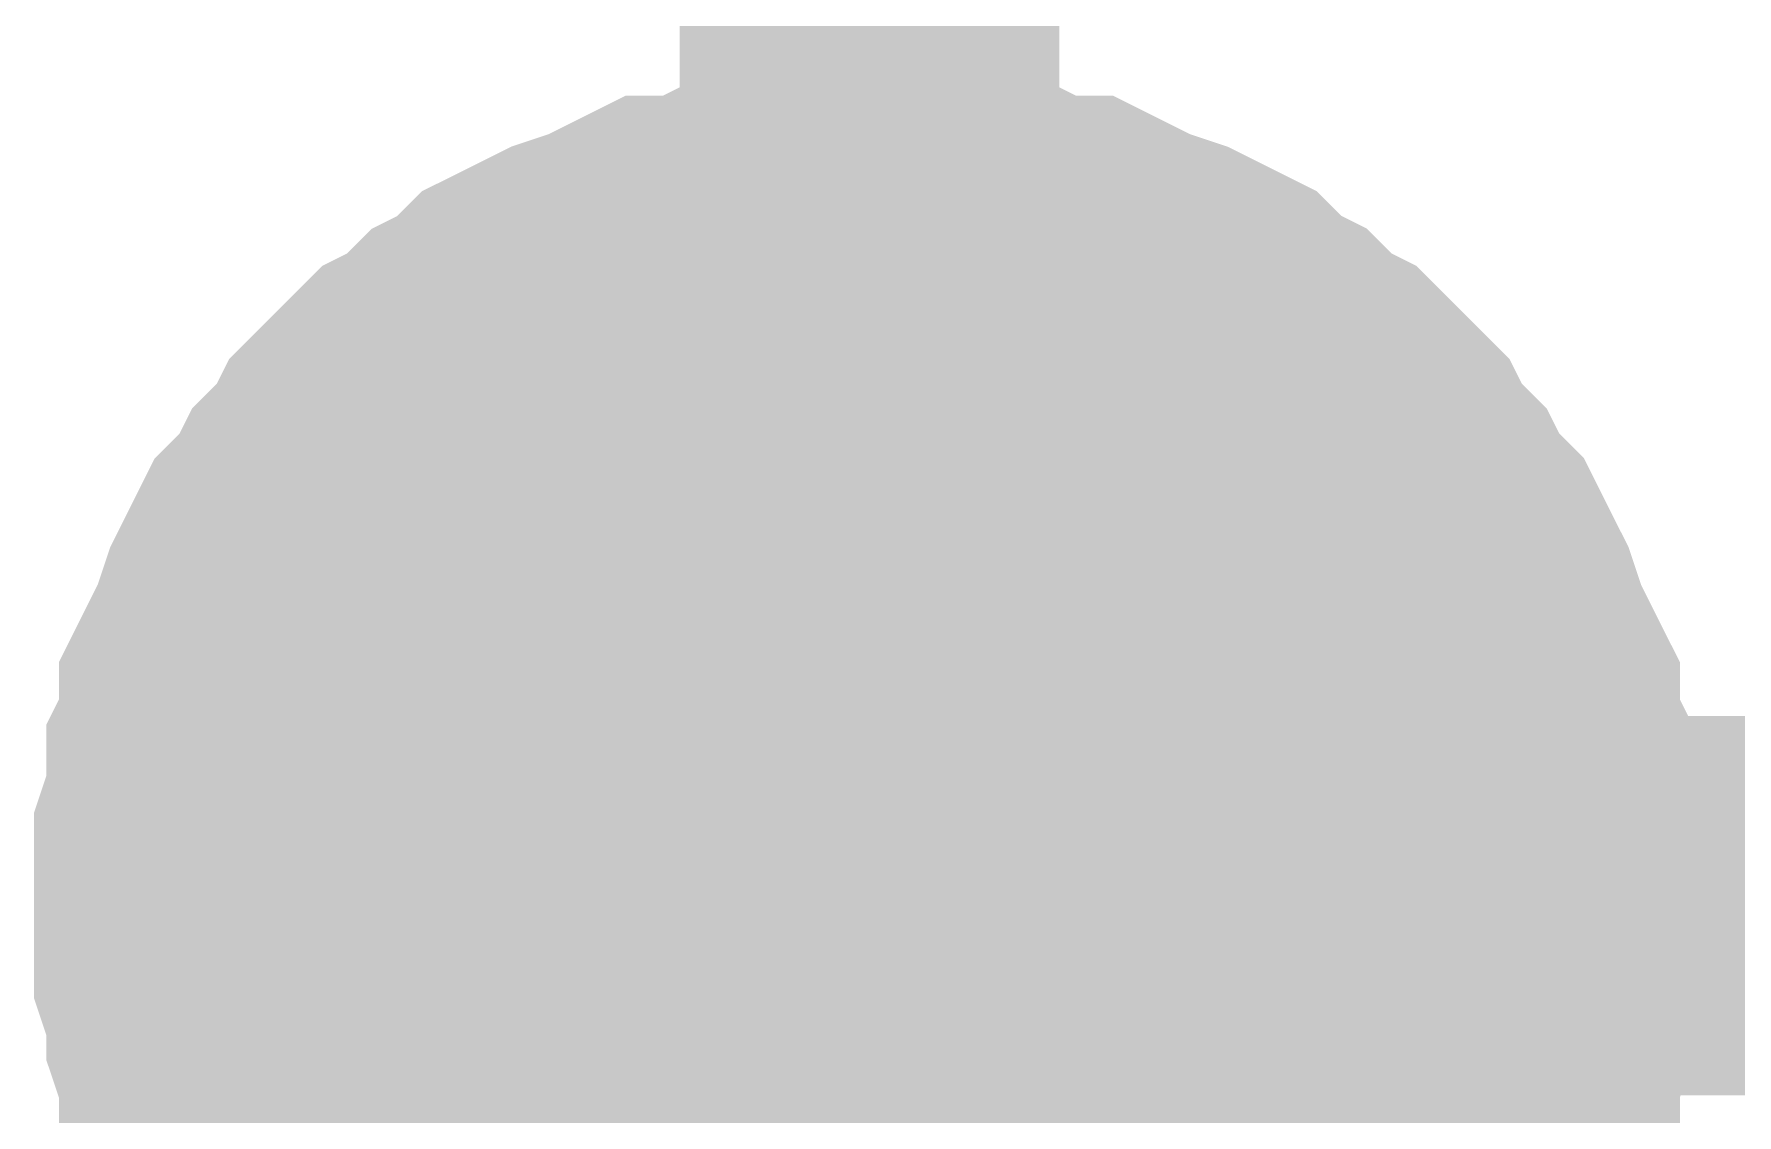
# Model space of a CAD drawing. Header units: inches. Extents: x 0 to 16.9, y 0 to 11.7.
# Drawn here: x 3.125 to 3.1779, y 6.8632 to 6.8968 of the extents above; entities that cross this region are included whole.
import ezdxf

# ---------------------------------------------------------------- set-up
doc = ezdxf.new("R2010")
doc.units = ezdxf.units.IN
doc.header["$MEASUREMENT"] = 0
doc.layers.add('Sheet', color=255, linetype='Continuous')

msp = doc.modelspace()

# ---------------------------------------------------------------- linework, layer by layer
at = {"layer": 'Sheet'}
for points in [[(3.150929, 7.125948, 0.0118, 0.0118, 0), (3.150929, 6.869741, 0.0118, 0.0118, 0), (3.859579, 6.869741, 0.0118, 0.0118, 0)], [(3.130869, 6.869741, 0.0118, 0.0118, 0), (3.130869, 6.870899, 0.0118, 0.0118, 0), (3.130869, 6.87167, 0.0118, 0.0118, 0), (3.131255, 6.872828, 0.0118, 0.0118, 0), (3.131255, 6.873985, 0.0118, 0.0118, 0), (3.131641, 6.874757, 0.0118, 0.0118, 0), (3.131641, 6.875915, 0.0118, 0.0118, 0), (3.132026, 6.876686, 0.0118, 0.0118, 0), (3.132412, 6.877458, 0.0118, 0.0118, 0), (3.132798, 6.878616, 0.0118, 0.0118, 0), (3.133184, 6.879387, 0.0118, 0.0118, 0), (3.13357, 6.880159, 0.0118, 0.0118, 0), (3.134341, 6.880931, 0.0118, 0.0118, 0), (3.134727, 6.881702, 0.0118, 0.0118, 0), (3.135498, 6.882474, 0.0118, 0.0118, 0), (3.135884, 6.883246, 0.0118, 0.0118, 0), (3.136656, 6.884018, 0.0118, 0.0118, 0), (3.137427, 6.884789, 0.0118, 0.0118, 0), (3.138199, 6.885175, 0.0118, 0.0118, 0), (3.13897, 6.885947, 0.0118, 0.0118, 0), (3.139742, 6.886333, 0.0118, 0.0118, 0), (3.140513, 6.887104, 0.0118, 0.0118, 0), (3.141285, 6.88749, 0.0118, 0.0118, 0), (3.142056, 6.887876, 0.0118, 0.0118, 0), (3.143214, 6.888262, 0.0118, 0.0118, 0), (3.143985, 6.888648, 0.0118, 0.0118, 0), (3.144757, 6.889034, 0.0118, 0.0118, 0), (3.145914, 6.889034, 0.0118, 0.0118, 0), (3.146686, 6.88942, 0.0118, 0.0118, 0), (3.147843, 6.88942, 0.0118, 0.0118, 0), (3.149, 6.889805, 0.0118, 0.0118, 0), (3.149772, 6.889805, 0.0118, 0.0118, 0), (3.150929, 6.889805, 0.0118, 0.0118, 0)], [(3.130869, 6.869741, 0.0118, 0.0118, 0), (3.130869, 6.870899, 0.0118, 0.0118, 0), (3.130869, 6.87167, 0.0118, 0.0118, 0), (3.131255, 6.872828, 0.0118, 0.0118, 0), (3.131255, 6.873985, 0.0118, 0.0118, 0), (3.131641, 6.874757, 0.0118, 0.0118, 0), (3.131641, 6.875915, 0.0118, 0.0118, 0), (3.132026, 6.876686, 0.0118, 0.0118, 0), (3.132412, 6.877458, 0.0118, 0.0118, 0), (3.132798, 6.878616, 0.0118, 0.0118, 0), (3.133184, 6.879387, 0.0118, 0.0118, 0), (3.13357, 6.880159, 0.0118, 0.0118, 0), (3.134341, 6.880931, 0.0118, 0.0118, 0), (3.134727, 6.881702, 0.0118, 0.0118, 0), (3.135498, 6.882474, 0.0118, 0.0118, 0), (3.135884, 6.883246, 0.0118, 0.0118, 0), (3.136656, 6.884018, 0.0118, 0.0118, 0), (3.137427, 6.884789, 0.0118, 0.0118, 0), (3.138199, 6.885175, 0.0118, 0.0118, 0), (3.13897, 6.885947, 0.0118, 0.0118, 0), (3.139742, 6.886333, 0.0118, 0.0118, 0), (3.140513, 6.887104, 0.0118, 0.0118, 0), (3.141285, 6.88749, 0.0118, 0.0118, 0), (3.142056, 6.887876, 0.0118, 0.0118, 0), (3.143214, 6.888262, 0.0118, 0.0118, 0), (3.143985, 6.888648, 0.0118, 0.0118, 0), (3.144757, 6.889034, 0.0118, 0.0118, 0), (3.145914, 6.889034, 0.0118, 0.0118, 0), (3.146686, 6.88942, 0.0118, 0.0118, 0), (3.147843, 6.88942, 0.0118, 0.0118, 0), (3.149, 6.889805, 0.0118, 0.0118, 0), (3.149772, 6.889805, 0.0118, 0.0118, 0), (3.150929, 6.889805, 0.0118, 0.0118, 0)], [(3.130869, 6.869741, 0.0118, 0.0118, 0), (3.130869, 6.870899, 0.0118, 0.0118, 0), (3.130869, 6.87167, 0.0118, 0.0118, 0), (3.131255, 6.872828, 0.0118, 0.0118, 0), (3.131255, 6.873985, 0.0118, 0.0118, 0), (3.131641, 6.874757, 0.0118, 0.0118, 0), (3.131641, 6.875915, 0.0118, 0.0118, 0), (3.132026, 6.876686, 0.0118, 0.0118, 0), (3.132412, 6.877458, 0.0118, 0.0118, 0), (3.132798, 6.878616, 0.0118, 0.0118, 0), (3.133184, 6.879387, 0.0118, 0.0118, 0), (3.13357, 6.880159, 0.0118, 0.0118, 0), (3.134341, 6.880931, 0.0118, 0.0118, 0), (3.134727, 6.881702, 0.0118, 0.0118, 0), (3.135498, 6.882474, 0.0118, 0.0118, 0), (3.135884, 6.883246, 0.0118, 0.0118, 0), (3.136656, 6.884018, 0.0118, 0.0118, 0), (3.137427, 6.884789, 0.0118, 0.0118, 0), (3.138199, 6.885175, 0.0118, 0.0118, 0), (3.13897, 6.885947, 0.0118, 0.0118, 0), (3.139742, 6.886333, 0.0118, 0.0118, 0), (3.140513, 6.887104, 0.0118, 0.0118, 0), (3.141285, 6.88749, 0.0118, 0.0118, 0), (3.142056, 6.887876, 0.0118, 0.0118, 0), (3.143214, 6.888262, 0.0118, 0.0118, 0), (3.143985, 6.888648, 0.0118, 0.0118, 0), (3.144757, 6.889034, 0.0118, 0.0118, 0), (3.145914, 6.889034, 0.0118, 0.0118, 0), (3.146686, 6.88942, 0.0118, 0.0118, 0), (3.147843, 6.88942, 0.0118, 0.0118, 0), (3.149, 6.889805, 0.0118, 0.0118, 0), (3.149772, 6.889805, 0.0118, 0.0118, 0), (3.150929, 6.889805, 0.0118, 0.0118, 0)], [(3.130869, 6.869741, 0.0118, 0.0118, 0), (3.130869, 6.870899, 0.0118, 0.0118, 0), (3.130869, 6.87167, 0.0118, 0.0118, 0), (3.131255, 6.872828, 0.0118, 0.0118, 0), (3.131255, 6.873985, 0.0118, 0.0118, 0), (3.131641, 6.874757, 0.0118, 0.0118, 0), (3.131641, 6.875915, 0.0118, 0.0118, 0), (3.132026, 6.876686, 0.0118, 0.0118, 0), (3.132412, 6.877458, 0.0118, 0.0118, 0), (3.132798, 6.878616, 0.0118, 0.0118, 0), (3.133184, 6.879387, 0.0118, 0.0118, 0), (3.13357, 6.880159, 0.0118, 0.0118, 0), (3.134341, 6.880931, 0.0118, 0.0118, 0), (3.134727, 6.881702, 0.0118, 0.0118, 0), (3.135498, 6.882474, 0.0118, 0.0118, 0), (3.135884, 6.883246, 0.0118, 0.0118, 0), (3.136656, 6.884018, 0.0118, 0.0118, 0), (3.137427, 6.884789, 0.0118, 0.0118, 0), (3.138199, 6.885175, 0.0118, 0.0118, 0), (3.13897, 6.885947, 0.0118, 0.0118, 0), (3.139742, 6.886333, 0.0118, 0.0118, 0), (3.140513, 6.887104, 0.0118, 0.0118, 0), (3.141285, 6.88749, 0.0118, 0.0118, 0), (3.142056, 6.887876, 0.0118, 0.0118, 0), (3.143214, 6.888262, 0.0118, 0.0118, 0), (3.143985, 6.888648, 0.0118, 0.0118, 0), (3.144757, 6.889034, 0.0118, 0.0118, 0), (3.145914, 6.889034, 0.0118, 0.0118, 0), (3.146686, 6.88942, 0.0118, 0.0118, 0), (3.147843, 6.88942, 0.0118, 0.0118, 0), (3.149, 6.889805, 0.0118, 0.0118, 0), (3.149772, 6.889805, 0.0118, 0.0118, 0), (3.150929, 6.889805, 0.0118, 0.0118, 0)], [(3.150929, 6.889805, 0.0118, 0.0118, 0), (3.150929, 6.889805, 0.0118, 0.0118, 0)], [(3.150929, 6.889805, 0.0118, 0.0118, 0), (3.152086, 6.889805, 0.0118, 0.0118, 0), (3.152858, 6.889805, 0.0118, 0.0118, 0), (3.154015, 6.88942, 0.0118, 0.0118, 0), (3.155172, 6.88942, 0.0118, 0.0118, 0), (3.155944, 6.889034, 0.0118, 0.0118, 0), (3.157101, 6.889034, 0.0118, 0.0118, 0), (3.157873, 6.888648, 0.0118, 0.0118, 0), (3.158644, 6.888262, 0.0118, 0.0118, 0), (3.159802, 6.887876, 0.0118, 0.0118, 0), (3.160573, 6.88749, 0.0118, 0.0118, 0), (3.161345, 6.887104, 0.0118, 0.0118, 0), (3.162116, 6.886333, 0.0118, 0.0118, 0), (3.162888, 6.885947, 0.0118, 0.0118, 0), (3.163659, 6.885175, 0.0118, 0.0118, 0), (3.164431, 6.884789, 0.0118, 0.0118, 0), (3.165202, 6.884018, 0.0118, 0.0118, 0), (3.165974, 6.883246, 0.0118, 0.0118, 0), (3.16636, 6.882474, 0.0118, 0.0118, 0), (3.167131, 6.881702, 0.0118, 0.0118, 0), (3.167517, 6.880931, 0.0118, 0.0118, 0), (3.168288, 6.880159, 0.0118, 0.0118, 0), (3.168674, 6.879387, 0.0118, 0.0118, 0), (3.16906, 6.878616, 0.0118, 0.0118, 0), (3.169446, 6.877458, 0.0118, 0.0118, 0), (3.169831, 6.876686, 0.0118, 0.0118, 0), (3.170217, 6.875915, 0.0118, 0.0118, 0), (3.170217, 6.874757, 0.0118, 0.0118, 0), (3.170603, 6.873985, 0.0118, 0.0118, 0), (3.170603, 6.872828, 0.0118, 0.0118, 0), (3.170989, 6.87167, 0.0118, 0.0118, 0), (3.170989, 6.870899, 0.0118, 0.0118, 0), (3.170989, 6.869741, 0.0118, 0.0118, 0)], [(3.150929, 6.889805, 0.0118, 0.0118, 0), (3.150929, 6.889805, 0.0118, 0.0118, 0)], [(3.150929, 6.889805, 0.0118, 0.0118, 0), (3.152086, 6.889805, 0.0118, 0.0118, 0), (3.152858, 6.889805, 0.0118, 0.0118, 0), (3.154015, 6.88942, 0.0118, 0.0118, 0), (3.155172, 6.88942, 0.0118, 0.0118, 0), (3.155944, 6.889034, 0.0118, 0.0118, 0), (3.157101, 6.889034, 0.0118, 0.0118, 0), (3.157873, 6.888648, 0.0118, 0.0118, 0), (3.158644, 6.888262, 0.0118, 0.0118, 0), (3.159802, 6.887876, 0.0118, 0.0118, 0), (3.160573, 6.88749, 0.0118, 0.0118, 0), (3.161345, 6.887104, 0.0118, 0.0118, 0), (3.162116, 6.886333, 0.0118, 0.0118, 0), (3.162888, 6.885947, 0.0118, 0.0118, 0), (3.163659, 6.885175, 0.0118, 0.0118, 0), (3.164431, 6.884789, 0.0118, 0.0118, 0), (3.165202, 6.884018, 0.0118, 0.0118, 0), (3.165974, 6.883246, 0.0118, 0.0118, 0), (3.16636, 6.882474, 0.0118, 0.0118, 0), (3.167131, 6.881702, 0.0118, 0.0118, 0), (3.167517, 6.880931, 0.0118, 0.0118, 0), (3.168288, 6.880159, 0.0118, 0.0118, 0), (3.168674, 6.879387, 0.0118, 0.0118, 0), (3.16906, 6.878616, 0.0118, 0.0118, 0), (3.169446, 6.877458, 0.0118, 0.0118, 0), (3.169831, 6.876686, 0.0118, 0.0118, 0), (3.170217, 6.875915, 0.0118, 0.0118, 0), (3.170217, 6.874757, 0.0118, 0.0118, 0), (3.170603, 6.873985, 0.0118, 0.0118, 0), (3.170603, 6.872828, 0.0118, 0.0118, 0), (3.170989, 6.87167, 0.0118, 0.0118, 0), (3.170989, 6.870899, 0.0118, 0.0118, 0), (3.170989, 6.869741, 0.0118, 0.0118, 0)], [(3.150929, 6.889805, 0.0118, 0.0118, 0), (3.150929, 6.889805, 0.0118, 0.0118, 0)], [(3.150929, 6.889805, 0.0118, 0.0118, 0), (3.152086, 6.889805, 0.0118, 0.0118, 0), (3.152858, 6.889805, 0.0118, 0.0118, 0), (3.154015, 6.88942, 0.0118, 0.0118, 0), (3.155172, 6.88942, 0.0118, 0.0118, 0), (3.155944, 6.889034, 0.0118, 0.0118, 0), (3.157101, 6.889034, 0.0118, 0.0118, 0), (3.157873, 6.888648, 0.0118, 0.0118, 0), (3.158644, 6.888262, 0.0118, 0.0118, 0), (3.159802, 6.887876, 0.0118, 0.0118, 0), (3.160573, 6.88749, 0.0118, 0.0118, 0), (3.161345, 6.887104, 0.0118, 0.0118, 0), (3.162116, 6.886333, 0.0118, 0.0118, 0), (3.162888, 6.885947, 0.0118, 0.0118, 0), (3.163659, 6.885175, 0.0118, 0.0118, 0), (3.164431, 6.884789, 0.0118, 0.0118, 0), (3.165202, 6.884018, 0.0118, 0.0118, 0), (3.165974, 6.883246, 0.0118, 0.0118, 0), (3.16636, 6.882474, 0.0118, 0.0118, 0), (3.167131, 6.881702, 0.0118, 0.0118, 0), (3.167517, 6.880931, 0.0118, 0.0118, 0), (3.168288, 6.880159, 0.0118, 0.0118, 0), (3.168674, 6.879387, 0.0118, 0.0118, 0), (3.16906, 6.878616, 0.0118, 0.0118, 0), (3.169446, 6.877458, 0.0118, 0.0118, 0), (3.169831, 6.876686, 0.0118, 0.0118, 0), (3.170217, 6.875915, 0.0118, 0.0118, 0), (3.170217, 6.874757, 0.0118, 0.0118, 0), (3.170603, 6.873985, 0.0118, 0.0118, 0), (3.170603, 6.872828, 0.0118, 0.0118, 0), (3.170989, 6.87167, 0.0118, 0.0118, 0), (3.170989, 6.870899, 0.0118, 0.0118, 0), (3.170989, 6.869741, 0.0118, 0.0118, 0)], [(3.150929, 6.889805, 0.0118, 0.0118, 0), (3.150929, 6.889805, 0.0118, 0.0118, 0)], [(3.150929, 6.889805, 0.0118, 0.0118, 0), (3.152086, 6.889805, 0.0118, 0.0118, 0), (3.152858, 6.889805, 0.0118, 0.0118, 0), (3.154015, 6.88942, 0.0118, 0.0118, 0), (3.155172, 6.88942, 0.0118, 0.0118, 0), (3.155944, 6.889034, 0.0118, 0.0118, 0), (3.157101, 6.889034, 0.0118, 0.0118, 0), (3.157873, 6.888648, 0.0118, 0.0118, 0), (3.158644, 6.888262, 0.0118, 0.0118, 0), (3.159802, 6.887876, 0.0118, 0.0118, 0), (3.160573, 6.88749, 0.0118, 0.0118, 0), (3.161345, 6.887104, 0.0118, 0.0118, 0), (3.162116, 6.886333, 0.0118, 0.0118, 0), (3.162888, 6.885947, 0.0118, 0.0118, 0), (3.163659, 6.885175, 0.0118, 0.0118, 0), (3.164431, 6.884789, 0.0118, 0.0118, 0), (3.165202, 6.884018, 0.0118, 0.0118, 0), (3.165974, 6.883246, 0.0118, 0.0118, 0), (3.16636, 6.882474, 0.0118, 0.0118, 0), (3.167131, 6.881702, 0.0118, 0.0118, 0), (3.167517, 6.880931, 0.0118, 0.0118, 0), (3.168288, 6.880159, 0.0118, 0.0118, 0), (3.168674, 6.879387, 0.0118, 0.0118, 0), (3.16906, 6.878616, 0.0118, 0.0118, 0), (3.169446, 6.877458, 0.0118, 0.0118, 0), (3.169831, 6.876686, 0.0118, 0.0118, 0), (3.170217, 6.875915, 0.0118, 0.0118, 0), (3.170217, 6.874757, 0.0118, 0.0118, 0), (3.170603, 6.873985, 0.0118, 0.0118, 0), (3.170603, 6.872828, 0.0118, 0.0118, 0), (3.170989, 6.87167, 0.0118, 0.0118, 0), (3.170989, 6.870899, 0.0118, 0.0118, 0), (3.170989, 6.869741, 0.0118, 0.0118, 0)], [(3.130869, 6.869741, 0.0039, 0.0039, 0), (3.130869, 6.870899, 0.0039, 0.0039, 0), (3.130869, 6.87167, 0.0039, 0.0039, 0), (3.131255, 6.872828, 0.0039, 0.0039, 0), (3.131255, 6.873985, 0.0039, 0.0039, 0), (3.131641, 6.874757, 0.0039, 0.0039, 0), (3.131641, 6.875915, 0.0039, 0.0039, 0), (3.132026, 6.876686, 0.0039, 0.0039, 0), (3.132412, 6.877458, 0.0039, 0.0039, 0), (3.132798, 6.878616, 0.0039, 0.0039, 0), (3.133184, 6.879387, 0.0039, 0.0039, 0), (3.13357, 6.880159, 0.0039, 0.0039, 0), (3.134341, 6.880931, 0.0039, 0.0039, 0), (3.134727, 6.881702, 0.0039, 0.0039, 0), (3.135498, 6.882474, 0.0039, 0.0039, 0), (3.135884, 6.883246, 0.0039, 0.0039, 0), (3.136656, 6.884018, 0.0039, 0.0039, 0), (3.137427, 6.884789, 0.0039, 0.0039, 0), (3.138199, 6.885175, 0.0039, 0.0039, 0), (3.13897, 6.885947, 0.0039, 0.0039, 0), (3.139742, 6.886333, 0.0039, 0.0039, 0), (3.140513, 6.887104, 0.0039, 0.0039, 0), (3.141285, 6.88749, 0.0039, 0.0039, 0), (3.142056, 6.887876, 0.0039, 0.0039, 0), (3.143214, 6.888262, 0.0039, 0.0039, 0), (3.143985, 6.888648, 0.0039, 0.0039, 0), (3.144757, 6.889034, 0.0039, 0.0039, 0), (3.145914, 6.889034, 0.0039, 0.0039, 0), (3.146686, 6.88942, 0.0039, 0.0039, 0), (3.147843, 6.88942, 0.0039, 0.0039, 0), (3.149, 6.889805, 0.0039, 0.0039, 0), (3.149772, 6.889805, 0.0039, 0.0039, 0), (3.150929, 6.889805, 0.0039, 0.0039, 0)], [(3.130869, 6.869741, 0.0039, 0.0039, 0), (3.130869, 6.870899, 0.0039, 0.0039, 0), (3.130869, 6.87167, 0.0039, 0.0039, 0), (3.131255, 6.872828, 0.0039, 0.0039, 0), (3.131255, 6.873985, 0.0039, 0.0039, 0), (3.131641, 6.874757, 0.0039, 0.0039, 0), (3.131641, 6.875915, 0.0039, 0.0039, 0), (3.132026, 6.876686, 0.0039, 0.0039, 0), (3.132412, 6.877458, 0.0039, 0.0039, 0), (3.132798, 6.878616, 0.0039, 0.0039, 0), (3.133184, 6.879387, 0.0039, 0.0039, 0), (3.13357, 6.880159, 0.0039, 0.0039, 0), (3.134341, 6.880931, 0.0039, 0.0039, 0), (3.134727, 6.881702, 0.0039, 0.0039, 0), (3.135498, 6.882474, 0.0039, 0.0039, 0), (3.135884, 6.883246, 0.0039, 0.0039, 0), (3.136656, 6.884018, 0.0039, 0.0039, 0), (3.137427, 6.884789, 0.0039, 0.0039, 0), (3.138199, 6.885175, 0.0039, 0.0039, 0), (3.13897, 6.885947, 0.0039, 0.0039, 0), (3.139742, 6.886333, 0.0039, 0.0039, 0), (3.140513, 6.887104, 0.0039, 0.0039, 0), (3.141285, 6.88749, 0.0039, 0.0039, 0), (3.142056, 6.887876, 0.0039, 0.0039, 0), (3.143214, 6.888262, 0.0039, 0.0039, 0), (3.143985, 6.888648, 0.0039, 0.0039, 0), (3.144757, 6.889034, 0.0039, 0.0039, 0), (3.145914, 6.889034, 0.0039, 0.0039, 0), (3.146686, 6.88942, 0.0039, 0.0039, 0), (3.147843, 6.88942, 0.0039, 0.0039, 0), (3.149, 6.889805, 0.0039, 0.0039, 0), (3.149772, 6.889805, 0.0039, 0.0039, 0), (3.150929, 6.889805, 0.0039, 0.0039, 0)], [(3.130869, 6.869741, 0.0039, 0.0039, 0), (3.130869, 6.870899, 0.0039, 0.0039, 0), (3.130869, 6.87167, 0.0039, 0.0039, 0), (3.131255, 6.872828, 0.0039, 0.0039, 0), (3.131255, 6.873985, 0.0039, 0.0039, 0), (3.131641, 6.874757, 0.0039, 0.0039, 0), (3.131641, 6.875915, 0.0039, 0.0039, 0), (3.132026, 6.876686, 0.0039, 0.0039, 0), (3.132412, 6.877458, 0.0039, 0.0039, 0), (3.132798, 6.878616, 0.0039, 0.0039, 0), (3.133184, 6.879387, 0.0039, 0.0039, 0), (3.13357, 6.880159, 0.0039, 0.0039, 0), (3.134341, 6.880931, 0.0039, 0.0039, 0), (3.134727, 6.881702, 0.0039, 0.0039, 0), (3.135498, 6.882474, 0.0039, 0.0039, 0), (3.135884, 6.883246, 0.0039, 0.0039, 0), (3.136656, 6.884018, 0.0039, 0.0039, 0), (3.137427, 6.884789, 0.0039, 0.0039, 0), (3.138199, 6.885175, 0.0039, 0.0039, 0), (3.13897, 6.885947, 0.0039, 0.0039, 0), (3.139742, 6.886333, 0.0039, 0.0039, 0), (3.140513, 6.887104, 0.0039, 0.0039, 0), (3.141285, 6.88749, 0.0039, 0.0039, 0), (3.142056, 6.887876, 0.0039, 0.0039, 0), (3.143214, 6.888262, 0.0039, 0.0039, 0), (3.143985, 6.888648, 0.0039, 0.0039, 0), (3.144757, 6.889034, 0.0039, 0.0039, 0), (3.145914, 6.889034, 0.0039, 0.0039, 0), (3.146686, 6.88942, 0.0039, 0.0039, 0), (3.147843, 6.88942, 0.0039, 0.0039, 0), (3.149, 6.889805, 0.0039, 0.0039, 0), (3.149772, 6.889805, 0.0039, 0.0039, 0), (3.150929, 6.889805, 0.0039, 0.0039, 0)], [(3.130869, 6.869741, 0.0039, 0.0039, 0), (3.130869, 6.870899, 0.0039, 0.0039, 0), (3.130869, 6.87167, 0.0039, 0.0039, 0), (3.131255, 6.872828, 0.0039, 0.0039, 0), (3.131255, 6.873985, 0.0039, 0.0039, 0), (3.131641, 6.874757, 0.0039, 0.0039, 0), (3.131641, 6.875915, 0.0039, 0.0039, 0), (3.132026, 6.876686, 0.0039, 0.0039, 0), (3.132412, 6.877458, 0.0039, 0.0039, 0), (3.132798, 6.878616, 0.0039, 0.0039, 0), (3.133184, 6.879387, 0.0039, 0.0039, 0), (3.13357, 6.880159, 0.0039, 0.0039, 0), (3.134341, 6.880931, 0.0039, 0.0039, 0), (3.134727, 6.881702, 0.0039, 0.0039, 0), (3.135498, 6.882474, 0.0039, 0.0039, 0), (3.135884, 6.883246, 0.0039, 0.0039, 0), (3.136656, 6.884018, 0.0039, 0.0039, 0), (3.137427, 6.884789, 0.0039, 0.0039, 0), (3.138199, 6.885175, 0.0039, 0.0039, 0), (3.13897, 6.885947, 0.0039, 0.0039, 0), (3.139742, 6.886333, 0.0039, 0.0039, 0), (3.140513, 6.887104, 0.0039, 0.0039, 0), (3.141285, 6.88749, 0.0039, 0.0039, 0), (3.142056, 6.887876, 0.0039, 0.0039, 0), (3.143214, 6.888262, 0.0039, 0.0039, 0), (3.143985, 6.888648, 0.0039, 0.0039, 0), (3.144757, 6.889034, 0.0039, 0.0039, 0), (3.145914, 6.889034, 0.0039, 0.0039, 0), (3.146686, 6.88942, 0.0039, 0.0039, 0), (3.147843, 6.88942, 0.0039, 0.0039, 0), (3.149, 6.889805, 0.0039, 0.0039, 0), (3.149772, 6.889805, 0.0039, 0.0039, 0), (3.150929, 6.889805, 0.0039, 0.0039, 0)], [(3.150929, 6.889805, 0.0039, 0.0039, 0), (3.150929, 6.889805, 0.0039, 0.0039, 0)], [(3.150929, 6.889805, 0.0039, 0.0039, 0), (3.152086, 6.889805, 0.0039, 0.0039, 0), (3.152858, 6.889805, 0.0039, 0.0039, 0), (3.154015, 6.88942, 0.0039, 0.0039, 0), (3.155172, 6.88942, 0.0039, 0.0039, 0), (3.155944, 6.889034, 0.0039, 0.0039, 0), (3.157101, 6.889034, 0.0039, 0.0039, 0), (3.157873, 6.888648, 0.0039, 0.0039, 0), (3.158644, 6.888262, 0.0039, 0.0039, 0), (3.159802, 6.887876, 0.0039, 0.0039, 0), (3.160573, 6.88749, 0.0039, 0.0039, 0), (3.161345, 6.887104, 0.0039, 0.0039, 0), (3.162116, 6.886333, 0.0039, 0.0039, 0), (3.162888, 6.885947, 0.0039, 0.0039, 0), (3.163659, 6.885175, 0.0039, 0.0039, 0), (3.164431, 6.884789, 0.0039, 0.0039, 0), (3.165202, 6.884018, 0.0039, 0.0039, 0), (3.165974, 6.883246, 0.0039, 0.0039, 0), (3.16636, 6.882474, 0.0039, 0.0039, 0), (3.167131, 6.881702, 0.0039, 0.0039, 0), (3.167517, 6.880931, 0.0039, 0.0039, 0), (3.168288, 6.880159, 0.0039, 0.0039, 0), (3.168674, 6.879387, 0.0039, 0.0039, 0), (3.16906, 6.878616, 0.0039, 0.0039, 0), (3.169446, 6.877458, 0.0039, 0.0039, 0), (3.169831, 6.876686, 0.0039, 0.0039, 0), (3.170217, 6.875915, 0.0039, 0.0039, 0), (3.170217, 6.874757, 0.0039, 0.0039, 0), (3.170603, 6.873985, 0.0039, 0.0039, 0), (3.170603, 6.872828, 0.0039, 0.0039, 0), (3.170989, 6.87167, 0.0039, 0.0039, 0), (3.170989, 6.870899, 0.0039, 0.0039, 0), (3.170989, 6.869741, 0.0039, 0.0039, 0)], [(3.150929, 6.889805, 0.0039, 0.0039, 0), (3.150929, 6.889805, 0.0039, 0.0039, 0)], [(3.150929, 6.889805, 0.0039, 0.0039, 0), (3.152086, 6.889805, 0.0039, 0.0039, 0), (3.152858, 6.889805, 0.0039, 0.0039, 0), (3.154015, 6.88942, 0.0039, 0.0039, 0), (3.155172, 6.88942, 0.0039, 0.0039, 0), (3.155944, 6.889034, 0.0039, 0.0039, 0), (3.157101, 6.889034, 0.0039, 0.0039, 0), (3.157873, 6.888648, 0.0039, 0.0039, 0), (3.158644, 6.888262, 0.0039, 0.0039, 0), (3.159802, 6.887876, 0.0039, 0.0039, 0), (3.160573, 6.88749, 0.0039, 0.0039, 0), (3.161345, 6.887104, 0.0039, 0.0039, 0), (3.162116, 6.886333, 0.0039, 0.0039, 0), (3.162888, 6.885947, 0.0039, 0.0039, 0), (3.163659, 6.885175, 0.0039, 0.0039, 0), (3.164431, 6.884789, 0.0039, 0.0039, 0), (3.165202, 6.884018, 0.0039, 0.0039, 0), (3.165974, 6.883246, 0.0039, 0.0039, 0), (3.16636, 6.882474, 0.0039, 0.0039, 0), (3.167131, 6.881702, 0.0039, 0.0039, 0), (3.167517, 6.880931, 0.0039, 0.0039, 0), (3.168288, 6.880159, 0.0039, 0.0039, 0), (3.168674, 6.879387, 0.0039, 0.0039, 0), (3.16906, 6.878616, 0.0039, 0.0039, 0), (3.169446, 6.877458, 0.0039, 0.0039, 0), (3.169831, 6.876686, 0.0039, 0.0039, 0), (3.170217, 6.875915, 0.0039, 0.0039, 0), (3.170217, 6.874757, 0.0039, 0.0039, 0), (3.170603, 6.873985, 0.0039, 0.0039, 0), (3.170603, 6.872828, 0.0039, 0.0039, 0), (3.170989, 6.87167, 0.0039, 0.0039, 0), (3.170989, 6.870899, 0.0039, 0.0039, 0), (3.170989, 6.869741, 0.0039, 0.0039, 0)], [(3.150929, 6.889805, 0.0039, 0.0039, 0), (3.150929, 6.889805, 0.0039, 0.0039, 0)], [(3.150929, 6.889805, 0.0039, 0.0039, 0), (3.152086, 6.889805, 0.0039, 0.0039, 0), (3.152858, 6.889805, 0.0039, 0.0039, 0), (3.154015, 6.88942, 0.0039, 0.0039, 0), (3.155172, 6.88942, 0.0039, 0.0039, 0), (3.155944, 6.889034, 0.0039, 0.0039, 0), (3.157101, 6.889034, 0.0039, 0.0039, 0), (3.157873, 6.888648, 0.0039, 0.0039, 0), (3.158644, 6.888262, 0.0039, 0.0039, 0), (3.159802, 6.887876, 0.0039, 0.0039, 0), (3.160573, 6.88749, 0.0039, 0.0039, 0), (3.161345, 6.887104, 0.0039, 0.0039, 0), (3.162116, 6.886333, 0.0039, 0.0039, 0), (3.162888, 6.885947, 0.0039, 0.0039, 0), (3.163659, 6.885175, 0.0039, 0.0039, 0), (3.164431, 6.884789, 0.0039, 0.0039, 0), (3.165202, 6.884018, 0.0039, 0.0039, 0), (3.165974, 6.883246, 0.0039, 0.0039, 0), (3.16636, 6.882474, 0.0039, 0.0039, 0), (3.167131, 6.881702, 0.0039, 0.0039, 0), (3.167517, 6.880931, 0.0039, 0.0039, 0), (3.168288, 6.880159, 0.0039, 0.0039, 0), (3.168674, 6.879387, 0.0039, 0.0039, 0), (3.16906, 6.878616, 0.0039, 0.0039, 0), (3.169446, 6.877458, 0.0039, 0.0039, 0), (3.169831, 6.876686, 0.0039, 0.0039, 0), (3.170217, 6.875915, 0.0039, 0.0039, 0), (3.170217, 6.874757, 0.0039, 0.0039, 0), (3.170603, 6.873985, 0.0039, 0.0039, 0), (3.170603, 6.872828, 0.0039, 0.0039, 0), (3.170989, 6.87167, 0.0039, 0.0039, 0), (3.170989, 6.870899, 0.0039, 0.0039, 0), (3.170989, 6.869741, 0.0039, 0.0039, 0)], [(3.150929, 6.889805, 0.0039, 0.0039, 0), (3.150929, 6.889805, 0.0039, 0.0039, 0)], [(3.150929, 6.889805, 0.0039, 0.0039, 0), (3.152086, 6.889805, 0.0039, 0.0039, 0), (3.152858, 6.889805, 0.0039, 0.0039, 0), (3.154015, 6.88942, 0.0039, 0.0039, 0), (3.155172, 6.88942, 0.0039, 0.0039, 0), (3.155944, 6.889034, 0.0039, 0.0039, 0), (3.157101, 6.889034, 0.0039, 0.0039, 0), (3.157873, 6.888648, 0.0039, 0.0039, 0), (3.158644, 6.888262, 0.0039, 0.0039, 0), (3.159802, 6.887876, 0.0039, 0.0039, 0), (3.160573, 6.88749, 0.0039, 0.0039, 0), (3.161345, 6.887104, 0.0039, 0.0039, 0), (3.162116, 6.886333, 0.0039, 0.0039, 0), (3.162888, 6.885947, 0.0039, 0.0039, 0), (3.163659, 6.885175, 0.0039, 0.0039, 0), (3.164431, 6.884789, 0.0039, 0.0039, 0), (3.165202, 6.884018, 0.0039, 0.0039, 0), (3.165974, 6.883246, 0.0039, 0.0039, 0), (3.16636, 6.882474, 0.0039, 0.0039, 0), (3.167131, 6.881702, 0.0039, 0.0039, 0), (3.167517, 6.880931, 0.0039, 0.0039, 0), (3.168288, 6.880159, 0.0039, 0.0039, 0), (3.168674, 6.879387, 0.0039, 0.0039, 0), (3.16906, 6.878616, 0.0039, 0.0039, 0), (3.169446, 6.877458, 0.0039, 0.0039, 0), (3.169831, 6.876686, 0.0039, 0.0039, 0), (3.170217, 6.875915, 0.0039, 0.0039, 0), (3.170217, 6.874757, 0.0039, 0.0039, 0), (3.170603, 6.873985, 0.0039, 0.0039, 0), (3.170603, 6.872828, 0.0039, 0.0039, 0), (3.170989, 6.87167, 0.0039, 0.0039, 0), (3.170989, 6.870899, 0.0039, 0.0039, 0), (3.170989, 6.869741, 0.0039, 0.0039, 0)], [(3.135884, 6.856622, 0.0118, 0.0118, 0), (3.135498, 6.857394, 0.0118, 0.0118, 0), (3.134727, 6.858165, 0.0118, 0.0118, 0), (3.134341, 6.858937, 0.0118, 0.0118, 0), (3.13357, 6.859709, 0.0118, 0.0118, 0), (3.133184, 6.86048, 0.0118, 0.0118, 0), (3.132798, 6.861252, 0.0118, 0.0118, 0), (3.132412, 6.862024, 0.0118, 0.0118, 0), (3.132026, 6.863181, 0.0118, 0.0118, 0), (3.131641, 6.863953, 0.0118, 0.0118, 0), (3.131641, 6.864725, 0.0118, 0.0118, 0), (3.131255, 6.865882, 0.0118, 0.0118, 0), (3.131255, 6.866654, 0.0118, 0.0118, 0), (3.130869, 6.867812, 0.0118, 0.0118, 0), (3.130869, 6.868583, 0.0118, 0.0118, 0), (3.130869, 6.869741, 0.0118, 0.0118, 0)], [(3.130869, 6.869741, 0.0118, 0.0118, 0), (3.130869, 6.869741, 0.0118, 0.0118, 0)], [(3.135884, 6.856622, 0.0118, 0.0118, 0), (3.135498, 6.857394, 0.0118, 0.0118, 0), (3.134727, 6.858165, 0.0118, 0.0118, 0), (3.134341, 6.858937, 0.0118, 0.0118, 0), (3.13357, 6.859709, 0.0118, 0.0118, 0), (3.133184, 6.86048, 0.0118, 0.0118, 0), (3.132798, 6.861252, 0.0118, 0.0118, 0), (3.132412, 6.862024, 0.0118, 0.0118, 0), (3.132026, 6.863181, 0.0118, 0.0118, 0), (3.131641, 6.863953, 0.0118, 0.0118, 0), (3.131641, 6.864725, 0.0118, 0.0118, 0), (3.131255, 6.865882, 0.0118, 0.0118, 0), (3.131255, 6.866654, 0.0118, 0.0118, 0), (3.130869, 6.867812, 0.0118, 0.0118, 0), (3.130869, 6.868583, 0.0118, 0.0118, 0), (3.130869, 6.869741, 0.0118, 0.0118, 0)], [(3.130869, 6.869741, 0.0118, 0.0118, 0), (3.130869, 6.869741, 0.0118, 0.0118, 0)], [(3.135884, 6.856622, 0.0118, 0.0118, 0), (3.135498, 6.857394, 0.0118, 0.0118, 0), (3.134727, 6.858165, 0.0118, 0.0118, 0), (3.134341, 6.858937, 0.0118, 0.0118, 0), (3.13357, 6.859709, 0.0118, 0.0118, 0), (3.133184, 6.86048, 0.0118, 0.0118, 0), (3.132798, 6.861252, 0.0118, 0.0118, 0), (3.132412, 6.862024, 0.0118, 0.0118, 0), (3.132026, 6.863181, 0.0118, 0.0118, 0), (3.131641, 6.863953, 0.0118, 0.0118, 0), (3.131641, 6.864725, 0.0118, 0.0118, 0), (3.131255, 6.865882, 0.0118, 0.0118, 0), (3.131255, 6.866654, 0.0118, 0.0118, 0), (3.130869, 6.867812, 0.0118, 0.0118, 0), (3.130869, 6.868583, 0.0118, 0.0118, 0), (3.130869, 6.869741, 0.0118, 0.0118, 0)], [(3.130869, 6.869741, 0.0118, 0.0118, 0), (3.130869, 6.869741, 0.0118, 0.0118, 0)], [(3.135884, 6.856622, 0.0118, 0.0118, 0), (3.135498, 6.857394, 0.0118, 0.0118, 0), (3.134727, 6.858165, 0.0118, 0.0118, 0), (3.134341, 6.858937, 0.0118, 0.0118, 0), (3.13357, 6.859709, 0.0118, 0.0118, 0), (3.133184, 6.86048, 0.0118, 0.0118, 0), (3.132798, 6.861252, 0.0118, 0.0118, 0), (3.132412, 6.862024, 0.0118, 0.0118, 0), (3.132026, 6.863181, 0.0118, 0.0118, 0), (3.131641, 6.863953, 0.0118, 0.0118, 0), (3.131641, 6.864725, 0.0118, 0.0118, 0), (3.131255, 6.865882, 0.0118, 0.0118, 0), (3.131255, 6.866654, 0.0118, 0.0118, 0), (3.130869, 6.867812, 0.0118, 0.0118, 0), (3.130869, 6.868583, 0.0118, 0.0118, 0), (3.130869, 6.869741, 0.0118, 0.0118, 0)], [(3.130869, 6.869741, 0.0118, 0.0118, 0), (3.130869, 6.869741, 0.0118, 0.0118, 0)], [(3.150929, 6.731991, 0.0118, 0.0118, 0), (3.150929, 6.869741, 0.0118, 0.0118, 0)], [(3.170989, 6.869741, 0.0118, 0.0118, 0), (3.170989, 6.868583, 0.0118, 0.0118, 0), (3.170989, 6.867812, 0.0118, 0.0118, 0), (3.170603, 6.866654, 0.0118, 0.0118, 0), (3.170603, 6.865882, 0.0118, 0.0118, 0), (3.170217, 6.864725, 0.0118, 0.0118, 0), (3.170217, 6.863953, 0.0118, 0.0118, 0), (3.169831, 6.863181, 0.0118, 0.0118, 0), (3.169446, 6.862024, 0.0118, 0.0118, 0), (3.16906, 6.861252, 0.0118, 0.0118, 0), (3.168674, 6.86048, 0.0118, 0.0118, 0), (3.168288, 6.859709, 0.0118, 0.0118, 0), (3.167517, 6.858937, 0.0118, 0.0118, 0), (3.167131, 6.858165, 0.0118, 0.0118, 0), (3.16636, 6.857394, 0.0118, 0.0118, 0), (3.165974, 6.856622, 0.0118, 0.0118, 0)], [(3.170989, 6.869741, 0.0118, 0.0118, 0), (3.170989, 6.868583, 0.0118, 0.0118, 0), (3.170989, 6.867812, 0.0118, 0.0118, 0), (3.170603, 6.866654, 0.0118, 0.0118, 0), (3.170603, 6.865882, 0.0118, 0.0118, 0), (3.170217, 6.864725, 0.0118, 0.0118, 0), (3.170217, 6.863953, 0.0118, 0.0118, 0), (3.169831, 6.863181, 0.0118, 0.0118, 0), (3.169446, 6.862024, 0.0118, 0.0118, 0), (3.16906, 6.861252, 0.0118, 0.0118, 0), (3.168674, 6.86048, 0.0118, 0.0118, 0), (3.168288, 6.859709, 0.0118, 0.0118, 0), (3.167517, 6.858937, 0.0118, 0.0118, 0), (3.167131, 6.858165, 0.0118, 0.0118, 0), (3.16636, 6.857394, 0.0118, 0.0118, 0), (3.165974, 6.856622, 0.0118, 0.0118, 0)], [(3.170989, 6.869741, 0.0118, 0.0118, 0), (3.170989, 6.868583, 0.0118, 0.0118, 0), (3.170989, 6.867812, 0.0118, 0.0118, 0), (3.170603, 6.866654, 0.0118, 0.0118, 0), (3.170603, 6.865882, 0.0118, 0.0118, 0), (3.170217, 6.864725, 0.0118, 0.0118, 0), (3.170217, 6.863953, 0.0118, 0.0118, 0), (3.169831, 6.863181, 0.0118, 0.0118, 0), (3.169446, 6.862024, 0.0118, 0.0118, 0), (3.16906, 6.861252, 0.0118, 0.0118, 0), (3.168674, 6.86048, 0.0118, 0.0118, 0), (3.168288, 6.859709, 0.0118, 0.0118, 0), (3.167517, 6.858937, 0.0118, 0.0118, 0), (3.167131, 6.858165, 0.0118, 0.0118, 0), (3.16636, 6.857394, 0.0118, 0.0118, 0), (3.165974, 6.856622, 0.0118, 0.0118, 0)], [(3.170989, 6.869741, 0.0118, 0.0118, 0), (3.170989, 6.868583, 0.0118, 0.0118, 0), (3.170989, 6.867812, 0.0118, 0.0118, 0), (3.170603, 6.866654, 0.0118, 0.0118, 0), (3.170603, 6.865882, 0.0118, 0.0118, 0), (3.170217, 6.864725, 0.0118, 0.0118, 0), (3.170217, 6.863953, 0.0118, 0.0118, 0), (3.169831, 6.863181, 0.0118, 0.0118, 0), (3.169446, 6.862024, 0.0118, 0.0118, 0), (3.16906, 6.861252, 0.0118, 0.0118, 0), (3.168674, 6.86048, 0.0118, 0.0118, 0), (3.168288, 6.859709, 0.0118, 0.0118, 0), (3.167517, 6.858937, 0.0118, 0.0118, 0), (3.167131, 6.858165, 0.0118, 0.0118, 0), (3.16636, 6.857394, 0.0118, 0.0118, 0), (3.165974, 6.856622, 0.0118, 0.0118, 0)], [(3.170989, 6.869741, 0.0118, 0.0118, 0), (3.170989, 6.869741, 0.0118, 0.0118, 0), (3.170989, 6.869741, 0.0118, 0.0118, 0), (3.170989, 6.869741, 0.0118, 0.0118, 0), (3.170989, 6.869741, 0.0118, 0.0118, 0), (3.170989, 6.869741, 0.0118, 0.0118, 0), (3.170989, 6.869741, 0.0118, 0.0118, 0), (3.170989, 6.869741, 0.0118, 0.0118, 0), (3.170989, 6.869741, 0.0118, 0.0118, 0), (3.170989, 6.869741, 0.0118, 0.0118, 0), (3.170989, 6.869741, 0.0118, 0.0118, 0), (3.170989, 6.869741, 0.0118, 0.0118, 0), (3.170989, 6.869741, 0.0118, 0.0118, 0), (3.170989, 6.869741, 0.0118, 0.0118, 0), (3.170989, 6.869741, 0.0118, 0.0118, 0), (3.170989, 6.869741, 0.0118, 0.0118, 0), (3.170989, 6.869741, 0.0118, 0.0118, 0), (3.170989, 6.869741, 0.0118, 0.0118, 0), (3.170989, 6.869741, 0.0118, 0.0118, 0), (3.170989, 6.869741, 0.0118, 0.0118, 0), (3.170989, 6.869741, 0.0118, 0.0118, 0), (3.170989, 6.869741, 0.0118, 0.0118, 0), (3.170989, 6.869741, 0.0118, 0.0118, 0), (3.170989, 6.869741, 0.0118, 0.0118, 0), (3.170989, 6.869741, 0.0118, 0.0118, 0), (3.170989, 6.869741, 0.0118, 0.0118, 0), (3.170989, 6.869741, 0.0118, 0.0118, 0), (3.170989, 6.869741, 0.0118, 0.0118, 0), (3.170989, 6.869741, 0.0118, 0.0118, 0), (3.170989, 6.869741, 0.0118, 0.0118, 0), (3.170989, 6.869741, 0.0118, 0.0118, 0), (3.170989, 6.869741, 0.0118, 0.0118, 0), (3.170989, 6.869741, 0.0118, 0.0118, 0)], [(3.170989, 6.869741, 0.0118, 0.0118, 0), (3.170989, 6.869741, 0.0118, 0.0118, 0)], [(3.170989, 6.869741, 0.0118, 0.0118, 0), (3.170989, 6.869741, 0.0118, 0.0118, 0), (3.170989, 6.869741, 0.0118, 0.0118, 0), (3.170989, 6.869741, 0.0118, 0.0118, 0), (3.170989, 6.869741, 0.0118, 0.0118, 0), (3.170989, 6.869741, 0.0118, 0.0118, 0), (3.170989, 6.869741, 0.0118, 0.0118, 0), (3.170989, 6.869741, 0.0118, 0.0118, 0), (3.170989, 6.869741, 0.0118, 0.0118, 0), (3.170989, 6.869741, 0.0118, 0.0118, 0), (3.170989, 6.869741, 0.0118, 0.0118, 0), (3.170989, 6.869741, 0.0118, 0.0118, 0), (3.170989, 6.869741, 0.0118, 0.0118, 0), (3.170989, 6.869741, 0.0118, 0.0118, 0), (3.170989, 6.869741, 0.0118, 0.0118, 0), (3.170989, 6.869741, 0.0118, 0.0118, 0), (3.170989, 6.869741, 0.0118, 0.0118, 0), (3.170989, 6.869741, 0.0118, 0.0118, 0), (3.170989, 6.869741, 0.0118, 0.0118, 0), (3.170989, 6.869741, 0.0118, 0.0118, 0), (3.170989, 6.869741, 0.0118, 0.0118, 0), (3.170989, 6.869741, 0.0118, 0.0118, 0), (3.170989, 6.869741, 0.0118, 0.0118, 0), (3.170989, 6.869741, 0.0118, 0.0118, 0), (3.170989, 6.869741, 0.0118, 0.0118, 0), (3.170989, 6.869741, 0.0118, 0.0118, 0), (3.170989, 6.869741, 0.0118, 0.0118, 0), (3.170989, 6.869741, 0.0118, 0.0118, 0), (3.170989, 6.869741, 0.0118, 0.0118, 0), (3.170989, 6.869741, 0.0118, 0.0118, 0), (3.170989, 6.869741, 0.0118, 0.0118, 0), (3.170989, 6.869741, 0.0118, 0.0118, 0), (3.170989, 6.869741, 0.0118, 0.0118, 0)], [(3.170989, 6.869741, 0.0118, 0.0118, 0), (3.170989, 6.869741, 0.0118, 0.0118, 0)], [(3.170989, 6.869741, 0.0118, 0.0118, 0), (3.170989, 6.869741, 0.0118, 0.0118, 0), (3.170989, 6.869741, 0.0118, 0.0118, 0), (3.170989, 6.869741, 0.0118, 0.0118, 0), (3.170989, 6.869741, 0.0118, 0.0118, 0), (3.170989, 6.869741, 0.0118, 0.0118, 0), (3.170989, 6.869741, 0.0118, 0.0118, 0), (3.170989, 6.869741, 0.0118, 0.0118, 0), (3.170989, 6.869741, 0.0118, 0.0118, 0), (3.170989, 6.869741, 0.0118, 0.0118, 0), (3.170989, 6.869741, 0.0118, 0.0118, 0), (3.170989, 6.869741, 0.0118, 0.0118, 0), (3.170989, 6.869741, 0.0118, 0.0118, 0), (3.170989, 6.869741, 0.0118, 0.0118, 0), (3.170989, 6.869741, 0.0118, 0.0118, 0), (3.170989, 6.869741, 0.0118, 0.0118, 0), (3.170989, 6.869741, 0.0118, 0.0118, 0), (3.170989, 6.869741, 0.0118, 0.0118, 0), (3.170989, 6.869741, 0.0118, 0.0118, 0), (3.170989, 6.869741, 0.0118, 0.0118, 0), (3.170989, 6.869741, 0.0118, 0.0118, 0), (3.170989, 6.869741, 0.0118, 0.0118, 0), (3.170989, 6.869741, 0.0118, 0.0118, 0), (3.170989, 6.869741, 0.0118, 0.0118, 0), (3.170989, 6.869741, 0.0118, 0.0118, 0), (3.170989, 6.869741, 0.0118, 0.0118, 0), (3.170989, 6.869741, 0.0118, 0.0118, 0), (3.170989, 6.869741, 0.0118, 0.0118, 0), (3.170989, 6.869741, 0.0118, 0.0118, 0), (3.170989, 6.869741, 0.0118, 0.0118, 0), (3.170989, 6.869741, 0.0118, 0.0118, 0), (3.170989, 6.869741, 0.0118, 0.0118, 0), (3.170989, 6.869741, 0.0118, 0.0118, 0)], [(3.170989, 6.869741, 0.0118, 0.0118, 0), (3.170989, 6.869741, 0.0118, 0.0118, 0)], [(3.170989, 6.869741, 0.0118, 0.0118, 0), (3.170989, 6.869741, 0.0118, 0.0118, 0), (3.170989, 6.869741, 0.0118, 0.0118, 0), (3.170989, 6.869741, 0.0118, 0.0118, 0), (3.170989, 6.869741, 0.0118, 0.0118, 0), (3.170989, 6.869741, 0.0118, 0.0118, 0), (3.170989, 6.869741, 0.0118, 0.0118, 0), (3.170989, 6.869741, 0.0118, 0.0118, 0), (3.170989, 6.869741, 0.0118, 0.0118, 0), (3.170989, 6.869741, 0.0118, 0.0118, 0), (3.170989, 6.869741, 0.0118, 0.0118, 0), (3.170989, 6.869741, 0.0118, 0.0118, 0), (3.170989, 6.869741, 0.0118, 0.0118, 0), (3.170989, 6.869741, 0.0118, 0.0118, 0), (3.170989, 6.869741, 0.0118, 0.0118, 0), (3.170989, 6.869741, 0.0118, 0.0118, 0), (3.170989, 6.869741, 0.0118, 0.0118, 0), (3.170989, 6.869741, 0.0118, 0.0118, 0), (3.170989, 6.869741, 0.0118, 0.0118, 0), (3.170989, 6.869741, 0.0118, 0.0118, 0), (3.170989, 6.869741, 0.0118, 0.0118, 0), (3.170989, 6.869741, 0.0118, 0.0118, 0), (3.170989, 6.869741, 0.0118, 0.0118, 0), (3.170989, 6.869741, 0.0118, 0.0118, 0), (3.170989, 6.869741, 0.0118, 0.0118, 0), (3.170989, 6.869741, 0.0118, 0.0118, 0), (3.170989, 6.869741, 0.0118, 0.0118, 0), (3.170989, 6.869741, 0.0118, 0.0118, 0), (3.170989, 6.869741, 0.0118, 0.0118, 0), (3.170989, 6.869741, 0.0118, 0.0118, 0), (3.170989, 6.869741, 0.0118, 0.0118, 0), (3.170989, 6.869741, 0.0118, 0.0118, 0), (3.170989, 6.869741, 0.0118, 0.0118, 0)], [(3.170989, 6.869741, 0.0118, 0.0118, 0), (3.170989, 6.869741, 0.0118, 0.0118, 0)], [(3.132798, 6.861252, 0.0039, 0.0039, 0), (3.132412, 6.862024, 0.0039, 0.0039, 0), (3.132026, 6.863181, 0.0039, 0.0039, 0), (3.131641, 6.863953, 0.0039, 0.0039, 0), (3.131641, 6.864725, 0.0039, 0.0039, 0), (3.131255, 6.865882, 0.0039, 0.0039, 0), (3.131255, 6.866654, 0.0039, 0.0039, 0), (3.130869, 6.867812, 0.0039, 0.0039, 0), (3.130869, 6.868583, 0.0039, 0.0039, 0), (3.130869, 6.869741, 0.0039, 0.0039, 0)], [(3.130869, 6.869741, 0.0039, 0.0039, 0), (3.130869, 6.869741, 0.0039, 0.0039, 0)], [(3.132798, 6.861252, 0.0039, 0.0039, 0), (3.132412, 6.862024, 0.0039, 0.0039, 0), (3.132026, 6.863181, 0.0039, 0.0039, 0), (3.131641, 6.863953, 0.0039, 0.0039, 0), (3.131641, 6.864725, 0.0039, 0.0039, 0), (3.131255, 6.865882, 0.0039, 0.0039, 0), (3.131255, 6.866654, 0.0039, 0.0039, 0), (3.130869, 6.867812, 0.0039, 0.0039, 0), (3.130869, 6.868583, 0.0039, 0.0039, 0), (3.130869, 6.869741, 0.0039, 0.0039, 0)], [(3.130869, 6.869741, 0.0039, 0.0039, 0), (3.130869, 6.869741, 0.0039, 0.0039, 0)], [(3.132798, 6.861252, 0.0039, 0.0039, 0), (3.132412, 6.862024, 0.0039, 0.0039, 0), (3.132026, 6.863181, 0.0039, 0.0039, 0), (3.131641, 6.863953, 0.0039, 0.0039, 0), (3.131641, 6.864725, 0.0039, 0.0039, 0), (3.131255, 6.865882, 0.0039, 0.0039, 0), (3.131255, 6.866654, 0.0039, 0.0039, 0), (3.130869, 6.867812, 0.0039, 0.0039, 0), (3.130869, 6.868583, 0.0039, 0.0039, 0), (3.130869, 6.869741, 0.0039, 0.0039, 0)], [(3.130869, 6.869741, 0.0039, 0.0039, 0), (3.130869, 6.869741, 0.0039, 0.0039, 0)], [(3.132798, 6.861252, 0.0039, 0.0039, 0), (3.132412, 6.862024, 0.0039, 0.0039, 0), (3.132026, 6.863181, 0.0039, 0.0039, 0), (3.131641, 6.863953, 0.0039, 0.0039, 0), (3.131641, 6.864725, 0.0039, 0.0039, 0), (3.131255, 6.865882, 0.0039, 0.0039, 0), (3.131255, 6.866654, 0.0039, 0.0039, 0), (3.130869, 6.867812, 0.0039, 0.0039, 0), (3.130869, 6.868583, 0.0039, 0.0039, 0), (3.130869, 6.869741, 0.0039, 0.0039, 0)], [(3.130869, 6.869741, 0.0039, 0.0039, 0), (3.130869, 6.869741, 0.0039, 0.0039, 0)], [(3.170989, 6.869741, 0.0039, 0.0039, 0), (3.170989, 6.868583, 0.0039, 0.0039, 0), (3.170989, 6.867812, 0.0039, 0.0039, 0), (3.170603, 6.866654, 0.0039, 0.0039, 0), (3.170603, 6.865882, 0.0039, 0.0039, 0), (3.170217, 6.864725, 0.0039, 0.0039, 0), (3.170217, 6.863953, 0.0039, 0.0039, 0), (3.169831, 6.863181, 0.0039, 0.0039, 0), (3.169446, 6.862024, 0.0039, 0.0039, 0), (3.16906, 6.861252, 0.0039, 0.0039, 0)], [(3.170989, 6.869741, 0.0039, 0.0039, 0), (3.170989, 6.868583, 0.0039, 0.0039, 0), (3.170989, 6.867812, 0.0039, 0.0039, 0), (3.170603, 6.866654, 0.0039, 0.0039, 0), (3.170603, 6.865882, 0.0039, 0.0039, 0), (3.170217, 6.864725, 0.0039, 0.0039, 0), (3.170217, 6.863953, 0.0039, 0.0039, 0), (3.169831, 6.863181, 0.0039, 0.0039, 0), (3.169446, 6.862024, 0.0039, 0.0039, 0), (3.16906, 6.861252, 0.0039, 0.0039, 0)], [(3.170989, 6.869741, 0.0039, 0.0039, 0), (3.170989, 6.868583, 0.0039, 0.0039, 0), (3.170989, 6.867812, 0.0039, 0.0039, 0), (3.170603, 6.866654, 0.0039, 0.0039, 0), (3.170603, 6.865882, 0.0039, 0.0039, 0), (3.170217, 6.864725, 0.0039, 0.0039, 0), (3.170217, 6.863953, 0.0039, 0.0039, 0), (3.169831, 6.863181, 0.0039, 0.0039, 0), (3.169446, 6.862024, 0.0039, 0.0039, 0), (3.16906, 6.861252, 0.0039, 0.0039, 0)], [(3.170989, 6.869741, 0.0039, 0.0039, 0), (3.170989, 6.868583, 0.0039, 0.0039, 0), (3.170989, 6.867812, 0.0039, 0.0039, 0), (3.170603, 6.866654, 0.0039, 0.0039, 0), (3.170603, 6.865882, 0.0039, 0.0039, 0), (3.170217, 6.864725, 0.0039, 0.0039, 0), (3.170217, 6.863953, 0.0039, 0.0039, 0), (3.169831, 6.863181, 0.0039, 0.0039, 0), (3.169446, 6.862024, 0.0039, 0.0039, 0), (3.16906, 6.861252, 0.0039, 0.0039, 0)], [(3.170989, 6.869741, 0.0039, 0.0039, 0), (3.170989, 6.869741, 0.0039, 0.0039, 0), (3.170989, 6.869741, 0.0039, 0.0039, 0), (3.170989, 6.869741, 0.0039, 0.0039, 0), (3.170989, 6.869741, 0.0039, 0.0039, 0), (3.170989, 6.869741, 0.0039, 0.0039, 0), (3.170989, 6.869741, 0.0039, 0.0039, 0), (3.170989, 6.869741, 0.0039, 0.0039, 0), (3.170989, 6.869741, 0.0039, 0.0039, 0), (3.170989, 6.869741, 0.0039, 0.0039, 0), (3.170989, 6.869741, 0.0039, 0.0039, 0), (3.170989, 6.869741, 0.0039, 0.0039, 0), (3.170989, 6.869741, 0.0039, 0.0039, 0), (3.170989, 6.869741, 0.0039, 0.0039, 0), (3.170989, 6.869741, 0.0039, 0.0039, 0), (3.170989, 6.869741, 0.0039, 0.0039, 0), (3.170989, 6.869741, 0.0039, 0.0039, 0), (3.170989, 6.869741, 0.0039, 0.0039, 0), (3.170989, 6.869741, 0.0039, 0.0039, 0), (3.170989, 6.869741, 0.0039, 0.0039, 0), (3.170989, 6.869741, 0.0039, 0.0039, 0), (3.170989, 6.869741, 0.0039, 0.0039, 0), (3.170989, 6.869741, 0.0039, 0.0039, 0), (3.170989, 6.869741, 0.0039, 0.0039, 0), (3.170989, 6.869741, 0.0039, 0.0039, 0), (3.170989, 6.869741, 0.0039, 0.0039, 0), (3.170989, 6.869741, 0.0039, 0.0039, 0), (3.170989, 6.869741, 0.0039, 0.0039, 0), (3.170989, 6.869741, 0.0039, 0.0039, 0), (3.170989, 6.869741, 0.0039, 0.0039, 0), (3.170989, 6.869741, 0.0039, 0.0039, 0), (3.170989, 6.869741, 0.0039, 0.0039, 0), (3.170989, 6.869741, 0.0039, 0.0039, 0)], [(3.170989, 6.869741, 0.0039, 0.0039, 0), (3.170989, 6.869741, 0.0039, 0.0039, 0)], [(3.170989, 6.869741, 0.0039, 0.0039, 0), (3.170989, 6.869741, 0.0039, 0.0039, 0), (3.170989, 6.869741, 0.0039, 0.0039, 0), (3.170989, 6.869741, 0.0039, 0.0039, 0), (3.170989, 6.869741, 0.0039, 0.0039, 0), (3.170989, 6.869741, 0.0039, 0.0039, 0), (3.170989, 6.869741, 0.0039, 0.0039, 0), (3.170989, 6.869741, 0.0039, 0.0039, 0), (3.170989, 6.869741, 0.0039, 0.0039, 0), (3.170989, 6.869741, 0.0039, 0.0039, 0), (3.170989, 6.869741, 0.0039, 0.0039, 0), (3.170989, 6.869741, 0.0039, 0.0039, 0), (3.170989, 6.869741, 0.0039, 0.0039, 0), (3.170989, 6.869741, 0.0039, 0.0039, 0), (3.170989, 6.869741, 0.0039, 0.0039, 0), (3.170989, 6.869741, 0.0039, 0.0039, 0), (3.170989, 6.869741, 0.0039, 0.0039, 0), (3.170989, 6.869741, 0.0039, 0.0039, 0), (3.170989, 6.869741, 0.0039, 0.0039, 0), (3.170989, 6.869741, 0.0039, 0.0039, 0), (3.170989, 6.869741, 0.0039, 0.0039, 0), (3.170989, 6.869741, 0.0039, 0.0039, 0), (3.170989, 6.869741, 0.0039, 0.0039, 0), (3.170989, 6.869741, 0.0039, 0.0039, 0), (3.170989, 6.869741, 0.0039, 0.0039, 0), (3.170989, 6.869741, 0.0039, 0.0039, 0), (3.170989, 6.869741, 0.0039, 0.0039, 0), (3.170989, 6.869741, 0.0039, 0.0039, 0), (3.170989, 6.869741, 0.0039, 0.0039, 0), (3.170989, 6.869741, 0.0039, 0.0039, 0), (3.170989, 6.869741, 0.0039, 0.0039, 0), (3.170989, 6.869741, 0.0039, 0.0039, 0), (3.170989, 6.869741, 0.0039, 0.0039, 0)], [(3.170989, 6.869741, 0.0039, 0.0039, 0), (3.170989, 6.869741, 0.0039, 0.0039, 0)], [(3.170989, 6.869741, 0.0039, 0.0039, 0), (3.170989, 6.869741, 0.0039, 0.0039, 0), (3.170989, 6.869741, 0.0039, 0.0039, 0), (3.170989, 6.869741, 0.0039, 0.0039, 0), (3.170989, 6.869741, 0.0039, 0.0039, 0), (3.170989, 6.869741, 0.0039, 0.0039, 0), (3.170989, 6.869741, 0.0039, 0.0039, 0), (3.170989, 6.869741, 0.0039, 0.0039, 0), (3.170989, 6.869741, 0.0039, 0.0039, 0), (3.170989, 6.869741, 0.0039, 0.0039, 0), (3.170989, 6.869741, 0.0039, 0.0039, 0), (3.170989, 6.869741, 0.0039, 0.0039, 0), (3.170989, 6.869741, 0.0039, 0.0039, 0), (3.170989, 6.869741, 0.0039, 0.0039, 0), (3.170989, 6.869741, 0.0039, 0.0039, 0), (3.170989, 6.869741, 0.0039, 0.0039, 0), (3.170989, 6.869741, 0.0039, 0.0039, 0), (3.170989, 6.869741, 0.0039, 0.0039, 0), (3.170989, 6.869741, 0.0039, 0.0039, 0), (3.170989, 6.869741, 0.0039, 0.0039, 0), (3.170989, 6.869741, 0.0039, 0.0039, 0), (3.170989, 6.869741, 0.0039, 0.0039, 0), (3.170989, 6.869741, 0.0039, 0.0039, 0), (3.170989, 6.869741, 0.0039, 0.0039, 0), (3.170989, 6.869741, 0.0039, 0.0039, 0), (3.170989, 6.869741, 0.0039, 0.0039, 0), (3.170989, 6.869741, 0.0039, 0.0039, 0), (3.170989, 6.869741, 0.0039, 0.0039, 0), (3.170989, 6.869741, 0.0039, 0.0039, 0), (3.170989, 6.869741, 0.0039, 0.0039, 0), (3.170989, 6.869741, 0.0039, 0.0039, 0), (3.170989, 6.869741, 0.0039, 0.0039, 0), (3.170989, 6.869741, 0.0039, 0.0039, 0)], [(3.170989, 6.869741, 0.0039, 0.0039, 0), (3.170989, 6.869741, 0.0039, 0.0039, 0)], [(3.170989, 6.869741, 0.0039, 0.0039, 0), (3.170989, 6.869741, 0.0039, 0.0039, 0), (3.170989, 6.869741, 0.0039, 0.0039, 0), (3.170989, 6.869741, 0.0039, 0.0039, 0), (3.170989, 6.869741, 0.0039, 0.0039, 0), (3.170989, 6.869741, 0.0039, 0.0039, 0), (3.170989, 6.869741, 0.0039, 0.0039, 0), (3.170989, 6.869741, 0.0039, 0.0039, 0), (3.170989, 6.869741, 0.0039, 0.0039, 0), (3.170989, 6.869741, 0.0039, 0.0039, 0), (3.170989, 6.869741, 0.0039, 0.0039, 0), (3.170989, 6.869741, 0.0039, 0.0039, 0), (3.170989, 6.869741, 0.0039, 0.0039, 0), (3.170989, 6.869741, 0.0039, 0.0039, 0), (3.170989, 6.869741, 0.0039, 0.0039, 0), (3.170989, 6.869741, 0.0039, 0.0039, 0), (3.170989, 6.869741, 0.0039, 0.0039, 0), (3.170989, 6.869741, 0.0039, 0.0039, 0), (3.170989, 6.869741, 0.0039, 0.0039, 0), (3.170989, 6.869741, 0.0039, 0.0039, 0), (3.170989, 6.869741, 0.0039, 0.0039, 0), (3.170989, 6.869741, 0.0039, 0.0039, 0), (3.170989, 6.869741, 0.0039, 0.0039, 0), (3.170989, 6.869741, 0.0039, 0.0039, 0), (3.170989, 6.869741, 0.0039, 0.0039, 0), (3.170989, 6.869741, 0.0039, 0.0039, 0), (3.170989, 6.869741, 0.0039, 0.0039, 0), (3.170989, 6.869741, 0.0039, 0.0039, 0), (3.170989, 6.869741, 0.0039, 0.0039, 0), (3.170989, 6.869741, 0.0039, 0.0039, 0), (3.170989, 6.869741, 0.0039, 0.0039, 0), (3.170989, 6.869741, 0.0039, 0.0039, 0), (3.170989, 6.869741, 0.0039, 0.0039, 0)], [(3.170989, 6.869741, 0.0039, 0.0039, 0), (3.170989, 6.869741, 0.0039, 0.0039, 0)]]:
    msp.add_lwpolyline(points, format="xyseb", dxfattribs=at)
msp.add_lwpolyline([(3.139608, 6.870081, 0.02, 0.02, 1), (3.159608, 6.870081, 0.02, 0.02, 1)], format="xyseb", close=True, dxfattribs=at)

doc.saveas('drawing.dxf')
